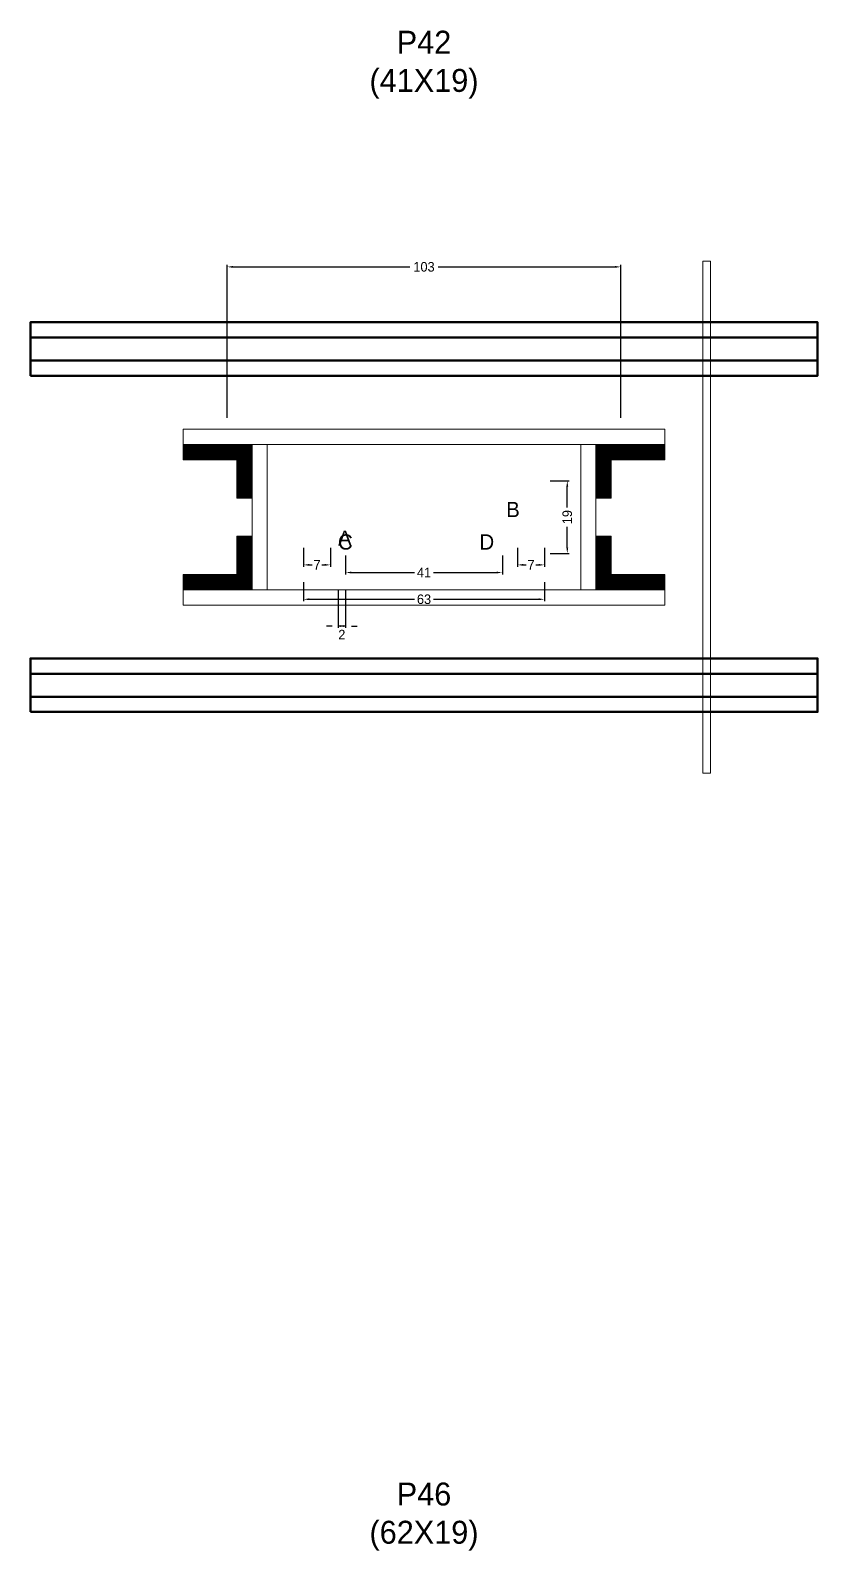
# Model space of a CAD drawing. Header units: centimetres. Extents: x -12000 to 4115, y -10266 to 2668.
# Drawn here: x -103 to 103, y -8490.5 to -8092.6 of the extents above; entities that cross this region are included whole.
import ezdxf

# ---------------------------------------------------------------- set-up
doc = ezdxf.new("R2010")
doc.units = ezdxf.units.CM
for name, color, linetype in [('COTA', 241, 'Continuous'), ('GRAVATA', 224, 'Continuous'), ('Hachura', 251, 'Continuous'), ('NOMENCLATURA', 7, 'Continuous'), ('SARRAFO', 251, 'Continuous')]:
    doc.layers.add(name, color=color, linetype=linetype)
doc.dimstyles.new('cotax2', dxfattribs={"dimtxt": 2.5, "dimasz": 1.5, "dimexe": 0.5, "dimexo": 0.5, "dimgap": 0.5, "dimtad": 1, "dimcen": 2.5, "dimazin": 3, "dimtfac": 1, "dimtmove": 0, "dimatfit": 3})

# ---------------------------------------------------------------- blocks, each defined once
blk = doc.blocks.new('_CLOSEDFILLED')
at = {"color": 0, "linetype": 'BYBLOCK'}
blk.add_solid([(-1, 0.16), (0, 0), (-1, -0.16)], dxfattribs=at)
blk = doc.blocks.new('*D586')
for p, q in [((-31.5, -8237), (-31.5, -8242)), ((31.5, -8237), (31.5, -8242)), ((-30, -8241.5), (-2.5, -8241.5)), ((2.5, -8241.5), (30, -8241.5))]:
    blk.add_line(p, q)
at = {"layer": 'Defpoints'}
for p in [(-31.5, -8236.5), (31.5, -8236.5), (-31.5, -8241.5)]:
    blk.add_point(p, dxfattribs=at)
at = {"layer": 'COTA', "xscale": 1.5, "yscale": 1.5, "rotation": 180}
blk.add_blockref('_CLOSEDFILLED', (-31.5, -8241.5), dxfattribs=at)
at = {"layer": 'COTA', "xscale": 1.5, "yscale": 1.5}
blk.add_blockref('_CLOSEDFILLED', (31.5, -8241.5), dxfattribs=at)
at = {"layer": 'COTA', "insert": (0, -8241.5), "char_height": 2.5, "attachment_point": 5}
blk.add_mtext('63', dxfattribs=at)
blk = doc.blocks.new('*D587')
for p, q in [((-20.5, -8230), (-20.5, -8235)), ((20.5, -8230), (20.5, -8235)), ((-19, -8234.5), (-2.5, -8234.5)), ((2.5, -8234.5), (19, -8234.5))]:
    blk.add_line(p, q)
at = {"layer": 'Defpoints'}
for p in [(-20.5, -8229.5), (20.5, -8229.5), (-20.5, -8234.5)]:
    blk.add_point(p, dxfattribs=at)
at = {"layer": 'COTA', "xscale": 1.5, "yscale": 1.5, "rotation": 180}
blk.add_blockref('_CLOSEDFILLED', (-20.5, -8234.5), dxfattribs=at)
at = {"layer": 'COTA', "xscale": 1.5, "yscale": 1.5}
blk.add_blockref('_CLOSEDFILLED', (20.5, -8234.5), dxfattribs=at)
at = {"layer": 'COTA', "insert": (0, -8234.5), "char_height": 2.5, "attachment_point": 5}
blk.add_mtext('41', dxfattribs=at)
blk = doc.blocks.new('*D588')
for p, q in [((33, -8210.5), (38, -8210.5)), ((37.5, -8217.5), (37.5, -8212)), ((37.5, -8228), (37.5, -8222.5)), ((33, -8229.5), (38, -8229.5))]:
    blk.add_line(p, q)
at = {"layer": 'Defpoints'}
for p in [(32.5, -8210.5), (32.5, -8229.5), (37.5, -8229.5)]:
    blk.add_point(p, dxfattribs=at)
at = {"layer": 'COTA', "xscale": 1.5, "yscale": 1.5}
for p, rotation in [((37.5, -8210.5), 90), ((37.5, -8229.5), 270)]:
    blk.add_blockref('_CLOSEDFILLED', p, dxfattribs=dict(at, rotation=rotation))
at = {"layer": 'COTA', "insert": (37.5, -8220), "char_height": 2.5, "attachment_point": 5, "rotation": 90}
blk.add_mtext('19', dxfattribs=at)
blk = doc.blocks.new('*D589')
for p, q in [((-31.5, -8228), (-31.5, -8233)), ((-24.5, -8228), (-24.5, -8233)), ((-30, -8232.5), (-29.25, -8232.5)), ((-26.75, -8232.5), (-26, -8232.5))]:
    blk.add_line(p, q)
at = {"layer": 'Defpoints'}
for p in [(-31.5, -8227.5), (-24.5, -8227.5), (-31.5, -8232.5)]:
    blk.add_point(p, dxfattribs=at)
at = {"layer": 'COTA', "xscale": 1.5, "yscale": 1.5, "rotation": 180}
blk.add_blockref('_CLOSEDFILLED', (-31.5, -8232.5), dxfattribs=at)
at = {"layer": 'COTA', "xscale": 1.5, "yscale": 1.5}
blk.add_blockref('_CLOSEDFILLED', (-24.5, -8232.5), dxfattribs=at)
at = {"layer": 'COTA', "insert": (-28, -8232.5), "char_height": 2.5, "attachment_point": 5}
blk.add_mtext('7', dxfattribs=at)
blk = doc.blocks.new('*D590')
for p, q in [((24.5, -8228), (24.5, -8233)), ((31.5, -8228), (31.5, -8233)), ((26, -8232.5), (26.75, -8232.5)), ((29.25, -8232.5), (30, -8232.5))]:
    blk.add_line(p, q)
at = {"layer": 'Defpoints'}
for p in [(24.5, -8227.5), (31.5, -8227.5), (24.5, -8232.5)]:
    blk.add_point(p, dxfattribs=at)
at = {"layer": 'COTA', "xscale": 1.5, "yscale": 1.5, "rotation": 180}
blk.add_blockref('_CLOSEDFILLED', (24.5, -8232.5), dxfattribs=at)
at = {"layer": 'COTA', "xscale": 1.5, "yscale": 1.5}
blk.add_blockref('_CLOSEDFILLED', (31.5, -8232.5), dxfattribs=at)
at = {"layer": 'COTA', "insert": (28, -8232.5), "char_height": 2.5, "attachment_point": 5}
blk.add_mtext('7', dxfattribs=at)
blk = doc.blocks.new('*D591')
for p, q in [((-51.5, -8194), (-51.5, -8154)), ((-50, -8154.5), (-3.75, -8154.5)), ((3.75, -8154.5), (50, -8154.5)), ((51.5, -8194), (51.5, -8154))]:
    blk.add_line(p, q)
at = {"layer": 'Defpoints'}
for p in [(-51.5, -8154.5), (-51.5, -8194.5), (51.5, -8194.5)]:
    blk.add_point(p, dxfattribs=at)
at = {"layer": 'COTA', "xscale": 1.5, "yscale": 1.5, "rotation": 180}
blk.add_blockref('_CLOSEDFILLED', (-51.5, -8154.5), dxfattribs=at)
at = {"layer": 'COTA', "xscale": 1.5, "yscale": 1.5}
blk.add_blockref('_CLOSEDFILLED', (51.5, -8154.5), dxfattribs=at)
at = {"layer": 'COTA', "insert": (0, -8154.5), "char_height": 2.5, "attachment_point": 5}
blk.add_mtext('103', dxfattribs=at)

msp = doc.modelspace()

# ---------------------------------------------------------------- hatches: boundary and pattern name
at = {"layer": 'SARRAFO'}
h = msp.add_hatch(dxfattribs=at)
h.set_pattern_fill('SOLID', scale=2)
h.paths.add_polyline_path([(-63, -8205), (-49, -8205), (-49, -8201), (-63, -8201)])
h = msp.add_hatch(dxfattribs=at)
h.set_pattern_fill('SOLID', scale=2)
h.paths.add_polyline_path([(-49, -8215), (-45, -8215), (-45, -8201), (-49, -8201)])
h = msp.add_hatch(dxfattribs=at)
h.set_pattern_fill('SOLID', scale=2)
h.paths.add_polyline_path([(45, -8215), (49, -8215), (49, -8201), (45, -8201)])
h = msp.add_hatch(dxfattribs=at)
h.set_pattern_fill('SOLID', scale=2)
h.paths.add_polyline_path([(49, -8205), (63, -8205), (63, -8201), (49, -8201)])
h = msp.add_hatch(dxfattribs=at)
h.set_pattern_fill('SOLID', scale=2)
h.paths.add_polyline_path([(-49, -8239), (-45, -8239), (-45, -8225), (-49, -8225)])
h = msp.add_hatch(dxfattribs=at)
h.set_pattern_fill('SOLID', scale=2)
h.paths.add_polyline_path([(45, -8239), (49, -8239), (49, -8225), (45, -8225)])
h = msp.add_hatch(dxfattribs=at)
h.set_pattern_fill('SOLID', scale=2)
h.paths.add_polyline_path([(-63, -8239), (-49, -8239), (-49, -8235), (-63, -8235)])
h = msp.add_hatch(dxfattribs=at)
h.set_pattern_fill('SOLID', scale=2)
h.paths.add_polyline_path([(49, -8239), (63, -8239), (63, -8235), (49, -8235)])

# ---------------------------------------------------------------- linework, layer by layer
at = {"layer": 'GRAVATA', "lineweight": 50}
for points in [[(-103, -8183), (103, -8183), (103, -8169), (-103, -8169)], [(-103, -8179), (103, -8179), (103, -8173), (-103, -8173)], [(-103, -8271), (103, -8271), (103, -8257), (-103, -8257)], [(-103, -8267), (103, -8267), (103, -8261), (-103, -8261)]]:
    msp.add_lwpolyline(points, close=True, dxfattribs=at)
at = {"layer": 'Hachura', "lineweight": 13}
msp.add_lwpolyline([(73, -8287), (75, -8287), (75, -8153), (73, -8153)], close=True, dxfattribs=at)
at = {"layer": 'Hachura', "lineweight": 18}
for points in [[(-63, -8201), (63, -8201), (63, -8197), (-63, -8197)], [(-45, -8239), (-41, -8239), (-41, -8201), (-45, -8201)], [(41, -8239), (45, -8239), (45, -8201), (41, -8201)], [(-63, -8243), (63, -8243), (63, -8239), (-63, -8239)]]:
    msp.add_lwpolyline(points, close=True, dxfattribs=at)
at = {"layer": 'SARRAFO', "lineweight": 13}
for points in [[(-63, -8205), (-49, -8205), (-49, -8201), (-63, -8201)], [(-49, -8215), (-45, -8215), (-45, -8201), (-49, -8201)], [(45, -8215), (49, -8215), (49, -8201), (45, -8201)], [(49, -8205), (63, -8205), (63, -8201), (49, -8201)], [(-49, -8239), (-45, -8239), (-45, -8225), (-49, -8225)], [(45, -8239), (49, -8239), (49, -8225), (45, -8225)], [(-63, -8239), (-49, -8239), (-49, -8235), (-63, -8235)], [(49, -8239), (63, -8239), (63, -8235), (49, -8235)]]:
    msp.add_lwpolyline(points, close=True, dxfattribs=at)

# ---------------------------------------------------------------- texts
at = {"layer": 'NOMENCLATURA'}
for s, p in [('B', (21.5, -8220)), ('A', (-22.5, -8227.5)), ('C', (-22.5, -8228.5)), ('D', (14.5, -8228.5))]:
    msp.add_text(s, height=4, dxfattribs=at).set_placement(p)
at = {"layer": 'NOMENCLATURA', "char_height": 6, "attachment_point": 8}
for s, insert in [('P42\\P(41X19)', (0, -8110.5)), ('P46\\P(62X19)', (0, -8490.5))]:
    msp.add_mtext(s, dxfattribs=dict(at, insert=insert))

# ---------------------------------------------------------------- dimensions: what is measured, and where the dimension line sits
at = {"layer": 'COTA'}
for base, p1, p2, picture, middle in [((-51.5, -8154.5), (-51.5, -8194.5), (51.5, -8194.5), '*D591', (0, -8154.5)), ((-31.5, -8232.5), (-31.5, -8227.5), (-24.5, -8227.5), '*D589', (-28, -8232.5)), ((24.5, -8232.5), (24.5, -8227.5), (31.5, -8227.5), '*D590', (28, -8232.5)), ((-20.5, -8234.5), (-20.5, -8229.5), (20.5, -8229.5), '*D587', (0, -8234.5)), ((-31.5, -8241.5), (-31.5, -8236.5), (31.5, -8236.5), '*D586', (0, -8241.5))]:
    dim = msp.add_linear_dim(base=base, p1=p1, p2=p2, dimstyle='cotax2', dxfattribs=at)
    dim.commit()
    dim.dimension.update_dxf_attribs({"geometry": picture, "text_midpoint": middle})
dim = msp.add_linear_dim(base=(37.5, -8229.5), p1=(32.5, -8229.5), p2=(32.5, -8210.5), angle=90, dimstyle='cotax2', dxfattribs=at)
dim.commit()
dim.dimension.update_dxf_attribs({"geometry": '*D588', "text_midpoint": (37.5, -8220)})
msp.add_linear_dim(base=(-20.5, -8248.5), p1=(-20.5, -8238.5), p2=(-22.5, -8238.5), dimstyle='cotax2', dxfattribs=at).render()

doc.saveas('drawing.dxf')
